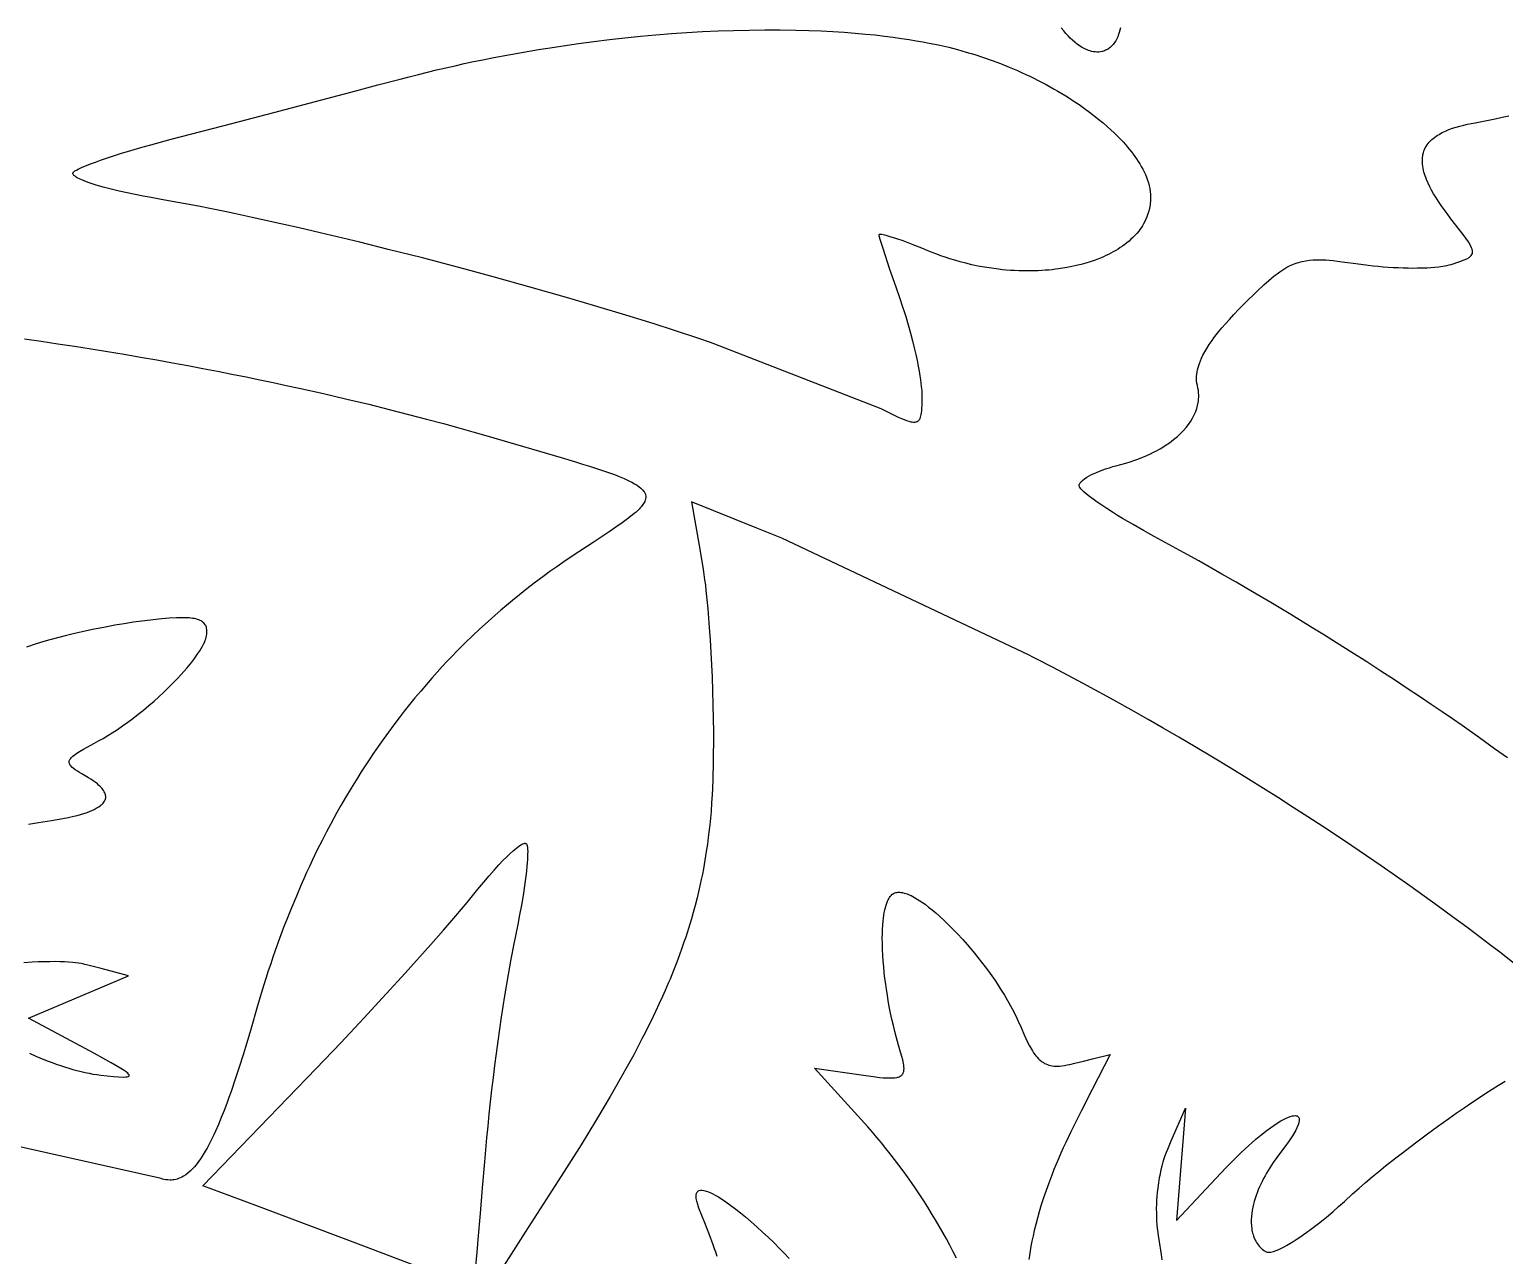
# Model space of a CAD drawing. Extents: x -500 to 500, y -1000 to 1000.
# Drawn here: x 68.2 to 284.1, y 251.3 to 430.8 of the extents above; entities that cross this region are included whole.
import ezdxf

# ---------------------------------------------------------------- set-up
doc = ezdxf.new("R2010")
doc.units = 0
doc.layers.add('APS_GEOMETR_', color=18, linetype='CONTINUOUS')

msp = doc.modelspace()

# ---------------------------------------------------------------- linework, layer by layer
at = {"layer": 'APS_GEOMETR_'}
msp.add_lwpolyline([(87.19, 405.94), (86, 406.16), (84.82, 406.38), (83.64, 406.61), (82.46, 406.86), (81.28, 407.12), (80.11, 407.41), (78.95, 407.71), (77.79, 408.05), (77.32, 408.19), (76.9, 408.34), (76.51, 408.48), (76.16, 408.61), (75.85, 408.74), (75.58, 408.86), (75.17, 409.07), (74.99, 409.17), (74.83, 409.28), (74.76, 409.35), (74.68, 409.41), (74.62, 409.49), (74.56, 409.57), (74.53, 409.64), (74.52, 409.71), (74.53, 409.77), (74.55, 409.82), (74.61, 409.9), (74.65, 409.93), (74.82, 410.06), (75.03, 410.18), (75.28, 410.32), (75.57, 410.46), (75.9, 410.61), (76.27, 410.76), (77.12, 411.1), (77.85, 411.37), (78.57, 411.63), (80.03, 412.13), (81.5, 412.6), (82.98, 413.05), (84.46, 413.48), (85.95, 413.89), (88.93, 414.69), (97.78, 416.99), (103.94, 418.61), (115.95, 421.79), (119.18, 422.65), (122.41, 423.51), (123.75, 423.86), (125.09, 424.2), (126.43, 424.53), (127.77, 424.85), (129.12, 425.17), (130.47, 425.47), (131.82, 425.77), (133.17, 426.06), (134.52, 426.34), (135.88, 426.61), (137.23, 426.87), (138.59, 427.12), (139.95, 427.37), (141.31, 427.6), (142.67, 427.83), (144.04, 428.05), (146.29, 428.39), (148.54, 428.71), (150.8, 429.01), (153.06, 429.29), (155.33, 429.54), (157.6, 429.77), (159.87, 429.98), (162.14, 430.16), (164.41, 430.31), (166.69, 430.45), (168.97, 430.55), (171.24, 430.63), (173.52, 430.68), (175.8, 430.71), (178.07, 430.7), (180.35, 430.67), (182.23, 430.62), (184.04, 430.55), (185.78, 430.46), (187.43, 430.36), (189.02, 430.24), (190.53, 430.1), (191.96, 429.96), (193.31, 429.8), (194.6, 429.64), (195.8, 429.47), (196.93, 429.3), (197.98, 429.13), (198.96, 428.96), (199.86, 428.78), (200.69, 428.62), (201.44, 428.46), (202.73, 428.16), (204.01, 427.83), (205.29, 427.47), (206.56, 427.09), (207.83, 426.68), (209.09, 426.23), (210.33, 425.77), (211.57, 425.27), (212.79, 424.74), (213.4, 424.47), (214.01, 424.19), (214.61, 423.91), (215.2, 423.62), (215.8, 423.32), (216.39, 423.01), (216.98, 422.7), (217.56, 422.38), (218.14, 422.05), (218.71, 421.72), (219.28, 421.38), (219.85, 421.04), (220.41, 420.69), (220.96, 420.33), (221.8, 419.77), (222.59, 419.22), (223.34, 418.67), (224.04, 418.13), (224.71, 417.61), (225.33, 417.09), (225.91, 416.58), (226.45, 416.1), (226.96, 415.62), (227.42, 415.16), (227.85, 414.73), (228.25, 414.31), (228.6, 413.91), (228.92, 413.54), (229.21, 413.19), (229.47, 412.87), (229.73, 412.53), (229.98, 412.18), (230.23, 411.82), (230.47, 411.46), (230.7, 411.09), (230.92, 410.71), (231.13, 410.32), (231.32, 409.93), (231.51, 409.53), (231.67, 409.13), (231.82, 408.73), (231.95, 408.31), (232.06, 407.9), (232.15, 407.48), (232.21, 407.06), (232.25, 406.63), (232.27, 406.36), (232.27, 406.1), (232.27, 405.84), (232.25, 405.58), (232.23, 405.33), (232.2, 405.09), (232.12, 404.62), (232.02, 404.18), (231.89, 403.76), (231.75, 403.36), (231.59, 402.99), (231.42, 402.64), (231.25, 402.32), (231.07, 402.02), (230.89, 401.74), (230.71, 401.5), (230.54, 401.27), (230.24, 400.9), (229.97, 400.61), (229.7, 400.33), (229.41, 400.06), (229.12, 399.79), (228.81, 399.54), (228.5, 399.3), (228.17, 399.06), (227.84, 398.84), (227.51, 398.62), (227.17, 398.42), (226.82, 398.22), (226.47, 398.03), (226.11, 397.85), (225.75, 397.68), (225.39, 397.51), (225.03, 397.35), (224.55, 397.16), (224.03, 396.97), (223.44, 396.77), (222.81, 396.57), (222.11, 396.38), (221.37, 396.2), (220.57, 396.03), (219.72, 395.87), (218.82, 395.73), (218.35, 395.67), (217.87, 395.61), (217.38, 395.56), (216.87, 395.52), (216.35, 395.49), (215.82, 395.46), (215.28, 395.44), (214.72, 395.43), (214.15, 395.42), (213.57, 395.43), (212.98, 395.45), (212.38, 395.48), (211.77, 395.51), (211.14, 395.56), (210.58, 395.61), (210.03, 395.67), (208.98, 395.81), (207.97, 395.96), (207.01, 396.14), (206.09, 396.33), (205.22, 396.54), (204.4, 396.75), (203.62, 396.98), (202.89, 397.2), (202.21, 397.43), (201.57, 397.66), (200.97, 397.88), (199.91, 398.29), (199.03, 398.65), (197.54, 399.24), (196.05, 399.81), (195.12, 400.13), (194.18, 400.44), (193.57, 400.6), (192.96, 400.75), (192.81, 400.77), (192.66, 400.78), (192.54, 400.74), (192.52, 400.73), (192.51, 400.7), (192.52, 400.61), (192.66, 400.1), (193.06, 398.77), (194.03, 395.85), (195.02, 392.93), (195.5, 391.56), (195.98, 390.17), (196.21, 389.48), (196.43, 388.78), (196.81, 387.52), (197.14, 386.33), (197.44, 385.21), (197.69, 384.17), (197.92, 383.2), (198.11, 382.3), (198.27, 381.48), (198.4, 380.74), (198.51, 380.07), (198.6, 379.48), (198.71, 378.53), (198.77, 377.91), (198.78, 377.6), (198.8, 377), (198.8, 376.41), (198.78, 375.81), (198.75, 375.22), (198.73, 374.93), (198.7, 374.66), (198.66, 374.42), (198.62, 374.2), (198.56, 374.01), (198.5, 373.84), (198.44, 373.7), (198.37, 373.6), (198.29, 373.5), (198.2, 373.42), (198.1, 373.36), (198, 373.32), (197.9, 373.28), (197.79, 373.26), (197.69, 373.25), (197.58, 373.25), (197.38, 373.27), (197.2, 373.3), (196.92, 373.38), (196.61, 373.48), (196.26, 373.61), (195.85, 373.78), (195.39, 373.99), (194.88, 374.24), (194.31, 374.51), (193.04, 375.16), (192.84, 375.26), (168.25, 384.81), (167.86, 384.95), (166.17, 385.53), (162.6, 386.7), (159.63, 387.66), (155.48, 388.96), (150.73, 390.38), (146.77, 391.54), (141.24, 393.12), (136.05, 394.55), (131.73, 395.72), (125.69, 397.32), (120.69, 398.58), (116.52, 399.62), (110.71, 401.02), (107.65, 401.73), (104.98, 402.33), (100.78, 403.27), (98.12, 403.84), (97, 404.07), (94.81, 404.51), (92.9, 404.89), (89.89, 405.46), (87.99, 405.8)], close=True, dxfattribs=at)
for points in [[(227.86, 431), (227.78, 430.67), (227.69, 430.34), (227.58, 430.02), (227.46, 429.71), (227.32, 429.41), (227.17, 429.12), (226.99, 428.85), (226.8, 428.59), (226.59, 428.36), (226.47, 428.25), (226.35, 428.14), (226.23, 428.04), (226.1, 427.95), (225.96, 427.86), (225.82, 427.79), (225.68, 427.72), (225.53, 427.66), (225.39, 427.61), (225.25, 427.56), (224.97, 427.5), (224.69, 427.47), (224.42, 427.46), (224.16, 427.48), (223.9, 427.51), (223.65, 427.56), (223.42, 427.63), (223.2, 427.7), (223, 427.77), (222.64, 427.93), (222.37, 428.07), (222.17, 428.19), (221.97, 428.31), (221.59, 428.58), (221.22, 428.87), (220.86, 429.18), (220.52, 429.51), (220.19, 429.85), (219.87, 430.2), (219.57, 430.56), (219.18, 431)], [(284.5, 324.17), (282.64, 325.5), (280.43, 327.07), (277.87, 328.87), (276.45, 329.85), (274.94, 330.89), (273.34, 331.98), (271.64, 333.12), (269.85, 334.32), (267.97, 335.56), (266, 336.85), (263.92, 338.19), (261.76, 339.58), (259.49, 341.01), (257.72, 342.11), (256.02, 343.16), (252.81, 345.12), (249.88, 346.88), (247.21, 348.46), (244.81, 349.85), (242.7, 351.06), (239.32, 352.98), (236.54, 354.51), (232.8, 356.56), (231.25, 357.42), (229.71, 358.3), (228.95, 358.74), (228.19, 359.19), (227.43, 359.65), (226.68, 360.12), (225.87, 360.64), (225.14, 361.13), (224.47, 361.59), (223.87, 362.02), (223.35, 362.41), (222.9, 362.77), (222.53, 363.09), (222.23, 363.39), (222.08, 363.53), (221.95, 363.7), (221.89, 363.78), (221.85, 363.87), (221.82, 363.97), (221.82, 364.06), (221.83, 364.15), (221.86, 364.23), (221.91, 364.32), (221.97, 364.42), (222.05, 364.51), (222.14, 364.61), (222.24, 364.71), (222.35, 364.81), (222.62, 365.02), (222.93, 365.22), (223.27, 365.42), (223.65, 365.61), (224.02, 365.78), (224.37, 365.94), (225.04, 366.21), (225.67, 366.44), (226.24, 366.63), (226.75, 366.78), (227.21, 366.9), (227.94, 367.09), (228.66, 367.3), (229.3, 367.5), (229.83, 367.67), (230.28, 367.83), (230.89, 368.06), (231.15, 368.16), (231.75, 368.42), (232.27, 368.66), (232.71, 368.88), (233.07, 369.06), (233.57, 369.34), (233.78, 369.46), (234.41, 369.86), (235.03, 370.28), (235.63, 370.73), (236.22, 371.21), (236.66, 371.62), (237.08, 372.05), (237.48, 372.5), (237.85, 372.97), (238.15, 373.42), (238.42, 373.88), (238.67, 374.36), (238.89, 374.85), (239.04, 375.29), (239.16, 375.73), (239.25, 376.18), (239.28, 376.41), (239.31, 376.64), (239.32, 376.96), (239.32, 377.28), (239.31, 377.6), (239.28, 377.92), (239.21, 378.29), (239.13, 378.66), (239.06, 379.01), (239.02, 379.33), (239.01, 379.66), (239.01, 379.99), (239.04, 380.32), (239.08, 380.64), (239.15, 380.97), (239.22, 381.29), (239.32, 381.6), (239.42, 381.9), (239.56, 382.25), (239.73, 382.64), (239.95, 383.08), (240.21, 383.57), (240.51, 384.09), (240.87, 384.65), (241.27, 385.25), (241.54, 385.62), (241.87, 386.05), (242.26, 386.54), (242.71, 387.09), (243.23, 387.69), (243.81, 388.34), (244.47, 389.05), (245.19, 389.81), (245.94, 390.57), (246.63, 391.26), (247.27, 391.89), (247.86, 392.45), (248.85, 393.38), (249.61, 394.05), (250, 394.38), (250.39, 394.7), (250.8, 395.01), (251.21, 395.31), (251.63, 395.6), (252.07, 395.86), (252.51, 396.1), (252.97, 396.32), (253.21, 396.42), (253.46, 396.52), (253.72, 396.61), (253.97, 396.68), (254.23, 396.75), (254.49, 396.82), (255.01, 396.92), (255.55, 397), (256.08, 397.04), (256.62, 397.07), (257.15, 397.07), (257.51, 397.05), (257.94, 397.03), (258.44, 396.99), (259, 396.94), (259.63, 396.87), (260.33, 396.78), (261.09, 396.68), (261.92, 396.57), (263.03, 396.41), (264.15, 396.26), (264.87, 396.18), (265.6, 396.11), (266.32, 396.05), (267.05, 396), (267.78, 395.95), (268.51, 395.91), (269.24, 395.88), (269.97, 395.86), (270.66, 395.85), (271.35, 395.86), (272.05, 395.87), (272.74, 395.9), (273.32, 395.93), (273.89, 395.98), (274.47, 396.04), (275.04, 396.11), (275.35, 396.16), (275.66, 396.22), (275.97, 396.3), (276.28, 396.38), (277.54, 396.79), (278.19, 397.03), (278.56, 397.2), (278.92, 397.4), (279.08, 397.52), (279.22, 397.67), (279.32, 397.82), (279.38, 397.99), (279.41, 398.18), (279.4, 398.38), (279.35, 398.61), (279.27, 398.83), (279.05, 399.26), (278.81, 399.67), (278.42, 400.23), (278.03, 400.78), (276.25, 403.07), (275.67, 403.84), (275.09, 404.62), (274.81, 405.02), (274.54, 405.42), (274.27, 405.82), (274.01, 406.23), (273.71, 406.73), (273.42, 407.23), (273.15, 407.75), (272.89, 408.27), (272.66, 408.81), (272.56, 409.08), (272.46, 409.35), (272.37, 409.62), (272.3, 409.9), (272.23, 410.18), (272.17, 410.47), (272.12, 410.77), (272.09, 411.07), (272.07, 411.34), (272.06, 411.6), (272.07, 411.83), (272.09, 412.05), (272.11, 412.25), (272.14, 412.43), (272.21, 412.74), (272.28, 412.97), (272.34, 413.12), (272.38, 413.19), (272.48, 413.42), (272.61, 413.64), (272.75, 413.86), (272.9, 414.06), (273.07, 414.26), (273.25, 414.45), (273.44, 414.64), (273.64, 414.81), (273.85, 414.98), (274.06, 415.13), (274.28, 415.28), (274.51, 415.42), (274.74, 415.55), (274.97, 415.68), (275.2, 415.79), (275.44, 415.9), (275.96, 416.11), (276.49, 416.3), (277.03, 416.47), (277.57, 416.63), (278.12, 416.77), (278.67, 416.9), (279.22, 417.02), (279.77, 417.12), (280.76, 417.3), (281.75, 417.5), (282.73, 417.7), (283.72, 417.91), (284.7, 418.14)], [(67.44, 385.48), (69.88, 385.13), (72.31, 384.77), (74.75, 384.4), (77.18, 384.02), (79.61, 383.63), (82.04, 383.23), (84.44, 382.82), (86.79, 382.41), (89.09, 381.99), (91.35, 381.58), (93.55, 381.16), (95.71, 380.75), (97.81, 380.33), (99.87, 379.92), (101.89, 379.51), (103.85, 379.09), (105.76, 378.68), (107.63, 378.28), (111.22, 377.47), (114.62, 376.68), (117.82, 375.91), (120.84, 375.16), (123.67, 374.43), (126.3, 373.74), (128.75, 373.08), (131.01, 372.45), (133.08, 371.87), (134.97, 371.33), (140.49, 369.72), (146, 368.1), (148.08, 367.48), (149.12, 367.16), (150.15, 366.83), (151.61, 366.36), (152.34, 366.12), (153.06, 365.87), (153.78, 365.61), (154.49, 365.33), (155.2, 365.03), (155.9, 364.72), (156.34, 364.5), (156.74, 364.27), (157.1, 364.05), (157.41, 363.83), (157.68, 363.61), (157.9, 363.41), (158.07, 363.21), (158.13, 363.12), (158.19, 363.04), (158.24, 362.93), (158.28, 362.83), (158.32, 362.73), (158.34, 362.63), (158.37, 362.44), (158.37, 362.24), (158.35, 362.06), (158.3, 361.87), (158.24, 361.7), (158.16, 361.53), (158.07, 361.37), (157.97, 361.22), (157.77, 360.95), (157.58, 360.74), (157.43, 360.58), (157.21, 360.37), (156.97, 360.14), (156.7, 359.91), (156.4, 359.66), (155.72, 359.13), (154.93, 358.55), (154.02, 357.92), (153.02, 357.23), (150.69, 355.7), (147.59, 353.66), (146.41, 352.86), (145.34, 352.11), (144.36, 351.42), (143.49, 350.79), (142.04, 349.71), (140.96, 348.89), (139.88, 348.02), (138.88, 347.21), (137.99, 346.47), (137.18, 345.79), (135.85, 344.62), (134.86, 343.74), (134.03, 342.97), (133.05, 342.05), (131.93, 340.97), (131.33, 340.37), (130.69, 339.72), (130.02, 339.04), (129.32, 338.3), (128.59, 337.53), (127.84, 336.7), (127.06, 335.83), (126.26, 334.91), (125.43, 333.94), (124.58, 332.92), (123.8, 331.96), (123.03, 330.98), (122.26, 330), (121.51, 329), (120.71, 327.91), (119.94, 326.84), (119.22, 325.82), (118.54, 324.83), (117.9, 323.88), (117.3, 322.97), (116.74, 322.09), (116.21, 321.26), (115.26, 319.72), (114.44, 318.35), (113.75, 317.16), (113.18, 316.15), (112.24, 314.42), (111.65, 313.32), (111.01, 312.08), (110.3, 310.67), (109.55, 309.11), (109.15, 308.27), (108.74, 307.38), (108.32, 306.46), (107.9, 305.49), (107.23, 303.93), (106.42, 301.96), (105.92, 300.72), (105.37, 299.31), (104.78, 297.72), (104.14, 295.95), (103.81, 295), (103.48, 294.01), (103.13, 292.97), (102.78, 291.88), (102.23, 290.13), (101.56, 287.85), (100.51, 284.26), (99.98, 282.46), (99.43, 280.67), (98.87, 278.89), (98.29, 277.11), (97.68, 275.34), (97.36, 274.46), (97.04, 273.58), (96.65, 272.56), (96.25, 271.53), (95.83, 270.51), (95.39, 269.5), (95.16, 269), (94.93, 268.5), (94.68, 268.01), (94.43, 267.53), (94.17, 267.04), (93.9, 266.57), (93.61, 266.1), (93.32, 265.63), (93.12, 265.33), (92.92, 265.05), (92.72, 264.78), (92.52, 264.54), (92.32, 264.3), (92.12, 264.09), (91.93, 263.89), (91.74, 263.7), (91.37, 263.38), (91.03, 263.12), (90.72, 262.91), (90.45, 262.76), (90.22, 262.66), (90, 262.57), (89.78, 262.5), (89.57, 262.45), (89.36, 262.41), (89.16, 262.38), (88.96, 262.36), (88.78, 262.36), (88.43, 262.37), (88.12, 262.41), (87.86, 262.45), (87.64, 262.51), (87.42, 262.57), (64.14, 267.83)], [(287.11, 292.81), (283.4, 295.69), (281.89, 296.85), (280.62, 297.83), (278.56, 299.37), (276.49, 300.9), (274.42, 302.42), (272.33, 303.92), (270.23, 305.42), (268.13, 306.89), (266.01, 308.36), (263.89, 309.82), (261.76, 311.26), (259.62, 312.69), (257.47, 314.1), (255.32, 315.51), (253.15, 316.9), (250.98, 318.29), (248.81, 319.66), (246.62, 321.02), (243.92, 322.68), (241.32, 324.26), (238.82, 325.75), (236.41, 327.17), (234.11, 328.51), (231.91, 329.78), (229.8, 330.97), (227.8, 332.09), (225.91, 333.14), (224.12, 334.12), (222.43, 335.03), (220.85, 335.88), (218.02, 337.37), (215.62, 338.62), (215.05, 338.91), (214.49, 339.2), (178.28, 356.29), (174.65, 357.76), (165.08, 361.63), (166.18, 355.23), (166.77, 351.79), (166.89, 351.01), (167, 350.22), (167.1, 349.44), (167.19, 348.66), (167.33, 347.31), (167.45, 345.95), (167.57, 344.6), (167.68, 343.25), (167.79, 341.42), (167.9, 339.6), (167.99, 337.78), (168.08, 335.95), (168.14, 333.95), (168.2, 331.94), (168.24, 329.94), (168.28, 327.93), (168.28, 326.33), (168.27, 324.73), (168.25, 323.13), (168.22, 321.54), (168.2, 320.99), (168.15, 319.69), (168.1, 318.75), (168.02, 317.63), (167.93, 316.32), (167.8, 314.82), (167.75, 314.36), (167.63, 313.26), (167.53, 312.48), (167.4, 311.53), (167.24, 310.43), (167.04, 309.18), (166.82, 307.91), (166.67, 307.12), (166.51, 306.37), (166.21, 304.96), (165.9, 303.68), (165.61, 302.53), (165.33, 301.51), (165.07, 300.61), (164.64, 299.18), (164.23, 297.93), (163.97, 297.16), (163.67, 296.28), (163.31, 295.3), (162.91, 294.23), (162.45, 293.05), (161.93, 291.78), (161.72, 291.28), (161.2, 290.08), (160.82, 289.23), (160.35, 288.21), (159.8, 287.02), (159.16, 285.66), (158.9, 285.14), (158.28, 283.9), (157.82, 283.01), (157.27, 281.95), (156.61, 280.71), (155.85, 279.3), (155.48, 278.64), (154.59, 277.06), (153.95, 275.93), (153.16, 274.58), (152.24, 273.01), (151.17, 271.21), (150.05, 269.37), (148.91, 267.53), (147.46, 265.22), (146, 262.92), (140.75, 254.73), (135.5, 246.54)], [(68.02, 314.47), (69.47, 314.68), (71.41, 314.97), (72.23, 315.12), (73.04, 315.27), (73.85, 315.44), (74.66, 315.61), (75.15, 315.74), (75.63, 315.88), (76.12, 316.02), (76.6, 316.18), (76.94, 316.32), (77.28, 316.46), (77.62, 316.61), (77.95, 316.77), (78.14, 316.88), (78.33, 317), (78.51, 317.13), (78.68, 317.26), (78.81, 317.39), (78.93, 317.52), (79.04, 317.66), (79.15, 317.8), (79.22, 317.95), (79.27, 318.08), (79.3, 318.2), (79.32, 318.3), (79.33, 318.45), (79.33, 318.51), (79.31, 318.64), (79.29, 318.77), (79.25, 318.9), (79.2, 319.02), (79.11, 319.19), (79.01, 319.36), (78.9, 319.52), (78.79, 319.67), (78.63, 319.85), (78.46, 320.02), (78.29, 320.18), (78.11, 320.34), (77.79, 320.58), (77.47, 320.81), (77.15, 321.03), (76.82, 321.25), (76.33, 321.54), (75.83, 321.83), (75.5, 322.01), (75.18, 322.21), (74.87, 322.42), (74.57, 322.65), (74.38, 322.81), (74.26, 322.93), (74.14, 323.08), (74.09, 323.15), (74.05, 323.24), (74.01, 323.33), (73.99, 323.42), (73.98, 323.51), (73.98, 323.61), (74, 323.72), (74.03, 323.82), (74.09, 323.92), (74.16, 324.03), (74.26, 324.15), (74.38, 324.28), (74.53, 324.41), (74.69, 324.55), (74.88, 324.69), (75.09, 324.84), (75.5, 325.1), (76.05, 325.41), (77.61, 326.25), (78.29, 326.63), (78.96, 327.01), (79.63, 327.41), (80.29, 327.81), (81.05, 328.32), (81.8, 328.84), (82.54, 329.37), (83.28, 329.91), (84.07, 330.53), (84.85, 331.16), (85.63, 331.8), (86.4, 332.45), (87.12, 333.1), (87.83, 333.77), (88.53, 334.44), (89.22, 335.12), (89.84, 335.78), (90.37, 336.36), (91.2, 337.29), (91.7, 337.89), (91.91, 338.14), (92.22, 338.56), (92.53, 338.98), (92.82, 339.41), (93.11, 339.84), (93.3, 340.16), (93.48, 340.49), (93.65, 340.82), (93.82, 341.16), (93.9, 341.37), (93.98, 341.58), (94.04, 341.8), (94.1, 342.02), (94.14, 342.3), (94.15, 342.59), (94.14, 342.88), (94.09, 343.16), (94.06, 343.29), (94.01, 343.41), (93.96, 343.53), (93.9, 343.64), (93.79, 343.78), (93.69, 343.9), (93.59, 343.99), (93.51, 344.07), (93.37, 344.16), (93.32, 344.19), (93.13, 344.28), (92.94, 344.35), (92.74, 344.42), (92.54, 344.48), (92.3, 344.53), (92.04, 344.57), (91.79, 344.61), (91.54, 344.63), (91.07, 344.65), (90.61, 344.66), (90.14, 344.66), (89.68, 344.65), (88.6, 344.59), (87.53, 344.5), (85.45, 344.26), (83.38, 344), (82.02, 343.79), (80.66, 343.57), (79.03, 343.26), (77.41, 342.94), (75.88, 342.6), (74.55, 342.29), (73.41, 342.01), (72.47, 341.77), (71.16, 341.43), (70.61, 341.27), (69.16, 340.84), (67.73, 340.38)], [(132.78, 246.72), (117.13, 252.66), (101.7, 258.49), (97.51, 260.04), (93.53, 261.49), (110.13, 278.7), (113.72, 282.46), (117.09, 286.04), (120.4, 289.62), (123.14, 292.62), (126.93, 296.82), (128.77, 298.91), (130.59, 301.02), (131.41, 301.99), (132.22, 302.97), (133.02, 303.96), (133.82, 304.95), (134.66, 305.97), (135.44, 306.91), (136.18, 307.74), (136.86, 308.48), (137.48, 309.13), (138.04, 309.69), (138.53, 310.16), (138.96, 310.55), (139.24, 310.78), (139.49, 310.99), (139.74, 311.17), (139.96, 311.33), (140.17, 311.46), (140.36, 311.55), (140.54, 311.62), (140.61, 311.64), (140.69, 311.65), (140.74, 311.65), (140.79, 311.64), (140.84, 311.63), (140.88, 311.61), (140.94, 311.55), (140.98, 311.48), (141.03, 311.35), (141.04, 311.28), (141.07, 311.05), (141.09, 310.78), (141.1, 310.47), (141.09, 310.11), (141.08, 309.71), (141.06, 309.27), (141.02, 308.79), (140.97, 308.27), (140.9, 307.55), (140.82, 306.84), (140.63, 305.42), (140.41, 304), (140.18, 302.58), (139.92, 301.16), (139.65, 299.75), (139.09, 296.93), (138.65, 294.7), (138.24, 292.46), (137.72, 289.34), (137.23, 286.21), (136.97, 284.44), (136.73, 282.67), (136.49, 280.9), (136.26, 279.12), (136.03, 277.35), (135.82, 275.57), (135.61, 273.8), (135.41, 272.02), (135.24, 270.27), (135.07, 268.53), (134.91, 266.78), (134.76, 265.04), (134.45, 261.24), (134.14, 257.45), (133.81, 253.65), (133.63, 251.76), (133.45, 249.86)], [(203.89, 250.91), (203.4, 251.87), (202.9, 252.82), (202.39, 253.76), (201.86, 254.7), (201.33, 255.63), (200.78, 256.56), (200.22, 257.48), (199.66, 258.39), (199.08, 259.3), (198.49, 260.2), (197.89, 261.09), (197.29, 261.98), (196.67, 262.85), (196.04, 263.72), (195.43, 264.55), (194.81, 265.37), (194.18, 266.19), (193.54, 266.99), (192.88, 267.79), (192.22, 268.58), (191.55, 269.36), (190.87, 270.13), (188.93, 272.29), (186.99, 274.44), (183.1, 278.74), (189.56, 277.8), (192.01, 277.45), (192.6, 277.39), (193.14, 277.34), (193.63, 277.31), (194.08, 277.3), (194.48, 277.31), (194.83, 277.33), (195.13, 277.38), (195.26, 277.41), (195.38, 277.44), (195.51, 277.49), (195.63, 277.55), (195.76, 277.64), (195.83, 277.7), (195.9, 277.76), (195.96, 277.84), (196.02, 277.93), (196.08, 278.03), (196.12, 278.15), (196.15, 278.27), (196.18, 278.42), (196.19, 278.67), (196.18, 278.92), (196.15, 279.18), (196.11, 279.43), (195.99, 279.94), (195.86, 280.44), (195.67, 281.07), (195.37, 282.12), (195.08, 283.17), (194.85, 284.08), (194.63, 284.99), (194.42, 285.9), (194.22, 286.81), (194.03, 287.75), (193.88, 288.57), (193.75, 289.4), (193.62, 290.23), (193.5, 291.05), (193.4, 291.88), (193.3, 292.72), (193.21, 293.55), (193.13, 294.38), (193.08, 295.24), (193.04, 296.1), (193.01, 296.95), (193, 297.81), (193.02, 298.43), (193.04, 299.05), (193.08, 299.67), (193.12, 300.29), (193.17, 300.7), (193.23, 301.12), (193.3, 301.53), (193.38, 301.93), (193.47, 302.25), (193.56, 302.57), (193.67, 302.88), (193.78, 303.19), (193.87, 303.37), (193.96, 303.54), (194.06, 303.71), (194.18, 303.87), (194.32, 304.03), (194.47, 304.18), (194.52, 304.21), (194.64, 304.29), (194.73, 304.33), (194.84, 304.38), (194.97, 304.43), (195.12, 304.47), (195.27, 304.48), (195.43, 304.49), (195.58, 304.48), (195.74, 304.47), (195.97, 304.43), (196.21, 304.37), (196.44, 304.3), (196.66, 304.23), (196.94, 304.12), (197.21, 303.99), (197.48, 303.86), (197.74, 303.72), (198.13, 303.49), (198.51, 303.24), (198.89, 302.99), (199.26, 302.73), (199.79, 302.32), (200.32, 301.9), (200.83, 301.47), (201.34, 301.03), (202.22, 300.2), (203.09, 299.34), (203.94, 298.47), (204.77, 297.58), (205.41, 296.86), (205.95, 296.22), (206.49, 295.58), (207.01, 294.92), (207.53, 294.26), (208.04, 293.59), (208.53, 292.92), (209.02, 292.24), (209.51, 291.55), (209.86, 291.02), (210.31, 290.31), (210.87, 289.41), (211.53, 288.31), (212.02, 287.4), (212.5, 286.49), (212.91, 285.6), (213.31, 284.71), (213.78, 283.62), (214.02, 283.08), (214.28, 282.54), (214.55, 282.01), (214.84, 281.5), (215, 281.25), (215.16, 281), (215.33, 280.76), (215.5, 280.52), (215.66, 280.34), (215.86, 280.12), (215.98, 280.01), (216.11, 279.89), (216.25, 279.77), (216.41, 279.66), (216.58, 279.55), (216.77, 279.44), (216.96, 279.35), (217.17, 279.26), (217.4, 279.19), (217.64, 279.12), (217.89, 279.08), (218.16, 279.05), (218.54, 279.04), (218.92, 279.05), (219.3, 279.09), (219.68, 279.14), (220.06, 279.2), (220.44, 279.28), (221.18, 279.45), (222.47, 279.77), (223.76, 280.1), (226.34, 280.75), (223.73, 275.61), (222.16, 272.52), (221.38, 270.97), (220.62, 269.41), (219.87, 267.84), (219.5, 267.06), (219.15, 266.27), (218.8, 265.47), (218.46, 264.68), (218.13, 263.88), (217.81, 263.07), (217.37, 261.92), (216.98, 260.81), (216.61, 259.74), (216.28, 258.71), (215.98, 257.72), (215.72, 256.77), (215.48, 255.86), (215.26, 254.99), (215.07, 254.17), (214.91, 253.4), (214.77, 252.66), (214.65, 251.98), (214.54, 251.33), (214.46, 250.74)], [(68.16, 280.92), (69.09, 280.5), (69.68, 280.25), (70.28, 280.01), (70.88, 279.78), (71.49, 279.55), (72.09, 279.33), (72.7, 279.12), (73.31, 278.92), (73.92, 278.72), (74.52, 278.55), (75.11, 278.39), (75.71, 278.24), (76.31, 278.1), (76.88, 277.98), (77.45, 277.88), (78.02, 277.8), (78.59, 277.72), (80.46, 277.53), (81.22, 277.48), (81.99, 277.44), (82.24, 277.46), (82.49, 277.48), (82.6, 277.52), (82.72, 277.56), (82.75, 277.6), (82.78, 277.65), (82.77, 277.71), (82.75, 277.76), (82.66, 277.88), (82.56, 277.99), (82.3, 278.2), (82.02, 278.4), (81.07, 278.98), (80.11, 279.54), (77.7, 280.86), (68.03, 286.06), (82.65, 292.23), (78.65, 293.3), (76.49, 293.87), (76.27, 293.93), (76.12, 293.97), (75.72, 294.04), (75.32, 294.1), (74.92, 294.16), (74.51, 294.21), (73.89, 294.25), (73.27, 294.29), (72.65, 294.31), (72.02, 294.33), (71.16, 294.32), (70.3, 294.31), (69.44, 294.28), (68.58, 294.24), (67.34, 294.15)], [(233.97, 250.69), (233.88, 251.45), (233.79, 252.11), (233.7, 252.7), (233.53, 253.64), (233.44, 254.18), (233.37, 254.71), (233.3, 255.25), (233.24, 255.8), (233.21, 256.39), (233.18, 256.98), (233.17, 257.57), (233.16, 258.16), (233.19, 258.92), (233.21, 259.4), (233.25, 259.93), (233.3, 260.54), (233.38, 261.2), (233.47, 261.93), (233.59, 262.71), (233.71, 263.29), (233.84, 263.88), (233.98, 264.45), (234.13, 265.03), (234.27, 265.49), (234.43, 265.96), (234.6, 266.42), (234.78, 266.87), (235.29, 268.08), (237.37, 272.88), (236.05, 256.45), (239.67, 260.3), (243.3, 264.15), (243.84, 264.7), (244.58, 265.44), (245.51, 266.36), (246.65, 267.43), (247.08, 267.81), (247.66, 268.32), (248.4, 268.93), (249.32, 269.65), (249.81, 270.01), (250.32, 270.35), (250.83, 270.69), (251.35, 271.01), (251.84, 271.28), (252.1, 271.41), (252.35, 271.52), (252.71, 271.65), (253.06, 271.76), (253.27, 271.78), (253.47, 271.8), (253.6, 271.77), (253.73, 271.74), (253.77, 271.72), (253.84, 271.67), (253.88, 271.63), (253.92, 271.58), (253.97, 271.52), (254.01, 271.43), (254.03, 271.26), (254.03, 271.08), (253.96, 270.74), (253.87, 270.42), (253.68, 269.98), (253.47, 269.55), (253.04, 268.82), (252.58, 268.11), (251.95, 267.23), (251.3, 266.38), (250.76, 265.65), (250.23, 264.91), (249.97, 264.53), (249.73, 264.15), (249.48, 263.76), (249.25, 263.37), (249.03, 262.97), (248.81, 262.57), (248.6, 262.17), (248.4, 261.76), (248.22, 261.35), (248.04, 260.93), (247.87, 260.51), (247.72, 260.08), (247.58, 259.67), (247.46, 259.24), (247.34, 258.81), (247.24, 258.37), (247.16, 257.92), (247.09, 257.47), (247.04, 257.01), (247.02, 256.56), (247.01, 256.11), (247.03, 255.67), (247.08, 255.23), (247.12, 255.01), (247.16, 254.8), (247.21, 254.59), (247.27, 254.38), (247.33, 254.17), (247.41, 253.97), (247.49, 253.78), (247.58, 253.58), (247.68, 253.39), (247.79, 253.21), (247.91, 253.03), (248.03, 252.86), (248.17, 252.7), (248.31, 252.54), (248.46, 252.39), (248.62, 252.25), (248.79, 252.12), (248.96, 252), (249.03, 251.94), (249.1, 251.9), (249.2, 251.86), (249.33, 251.82), (249.48, 251.8), (249.66, 251.79), (249.75, 251.8), (249.86, 251.82), (250.06, 251.86), (250.26, 251.92), (250.66, 252.05), (251.05, 252.2), (251.43, 252.38), (251.81, 252.58), (252.18, 252.78), (252.91, 253.22), (253.13, 253.35), (253.59, 253.64), (254.26, 254.09), (254.68, 254.39), (255.16, 254.72), (255.68, 255.11), (256.25, 255.54), (256.87, 256.02), (257.53, 256.55), (258.25, 257.14), (259, 257.78), (259.8, 258.48), (260.65, 259.23), (261.85, 260.33), (262.8, 261.18), (263.76, 262), (264.72, 262.82), (265.7, 263.63), (266.68, 264.43), (268.18, 265.61), (269.13, 266.35), (270.21, 267.18), (271.43, 268.1), (272.79, 269.11), (274.28, 270.2), (275.92, 271.38), (277.03, 272.16), (278.16, 272.93), (279.29, 273.7), (280.42, 274.46), (281.35, 275.07), (282.28, 275.66), (283.22, 276.25), (284.16, 276.84)], [(168.82, 251.15), (168.62, 251.81), (168.45, 252.31), (168.24, 252.89), (167.71, 254.33), (167.01, 256.12), (166.15, 258.26), (165.98, 258.76), (165.84, 259.26), (165.8, 259.45), (165.77, 259.65), (165.75, 259.85), (165.74, 260.05), (165.75, 260.16), (165.76, 260.26), (165.79, 260.36), (165.82, 260.46), (165.85, 260.53), (165.89, 260.58), (165.94, 260.65), (166.01, 260.71), (166.11, 260.77), (166.22, 260.83), (166.37, 260.86), (166.63, 260.86), (166.88, 260.84), (167.22, 260.75), (167.55, 260.64), (168.1, 260.38), (168.64, 260.1), (169.02, 259.88), (169.38, 259.65), (169.75, 259.42), (170.11, 259.18), (170.83, 258.64), (171.55, 258.1), (172.26, 257.54), (172.96, 256.98), (173.81, 256.25), (174.65, 255.51), (175.48, 254.75), (176.3, 253.99), (177.17, 253.15), (177.92, 252.41), (178.65, 251.66), (179.39, 250.9)]]:
    msp.add_lwpolyline(points, dxfattribs=at)

doc.saveas('drawing.dxf')
